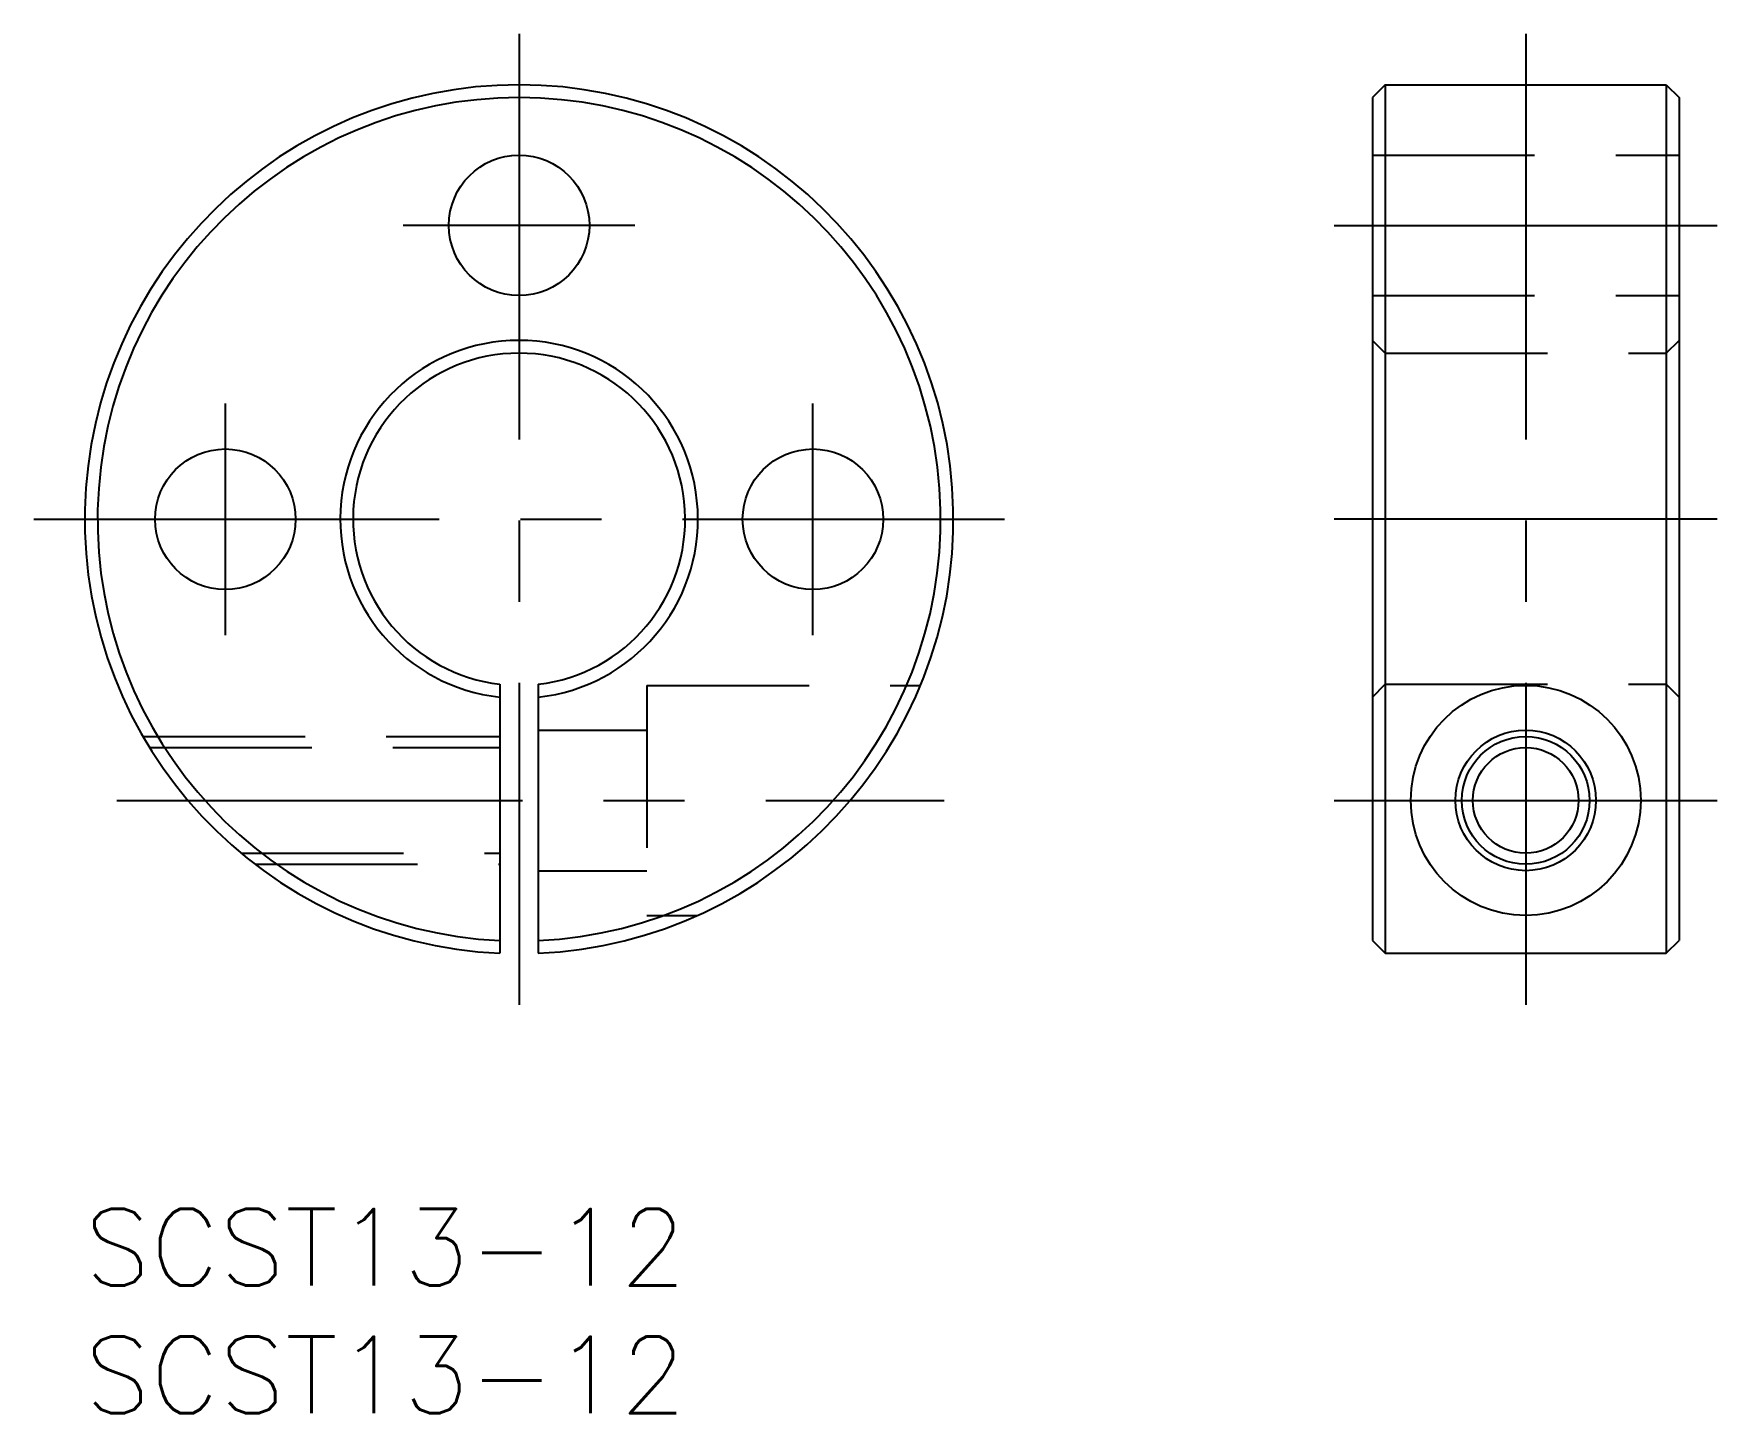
# Model space of a CAD drawing. Extents: x -2 to 63.9, y -8 to 46.
import ezdxf

# ---------------------------------------------------------------- set-up
doc = ezdxf.new("R2010")
doc.units = 0
doc.header["$LTSCALE"] = 0.5
doc.linetypes.add('CENTER', pattern=[50.8, 31.75, -6.35, 6.35, -6.35])
doc.linetypes.add('DASHED', pattern=[19.05, 12.7, -6.35])
for name, color, linetype in [('MSM_CENTER', 1, 'CENTER'), ('MSM_CONTINUOUS', 7, 'CONTINUOUS'), ('MSM_DASHED', 4, 'DASHED'), ('MSM_NARROW', 5, 'CONTINUOUS'), ('MSM_PART_NUMBER', 7, 'CONTINUOUS')]:
    doc.layers.add(name, color=color, linetype=linetype)
doc.styles.get("Standard").update_dxf_attribs({"font": 'txt.shx', "height": 3, "bigfont": 'bigfont.shx'})

# ---------------------------------------------------------------- blocks, each defined once
blk = doc.blocks.new('*U9')
at = {"layer": 'MSM_PART_NUMBER'}
blk.add_text('SCST13-12', height=3, dxfattribs=at).set_placement((0, -3))
blk = doc.blocks.new('*U10')
at = {"layer": 'MSM_PART_NUMBER'}
blk.add_text('SCST13-12', height=3, dxfattribs=at).set_placement((0, -8))

msp = doc.modelspace()

# ---------------------------------------------------------------- linework, layer by layer
at = {"layer": 'MSM_CENTER'}
for p, q in [((17, 45.983), (17, 7.983)), ((56.399, 45.983), (56.399, 7.983)), ((21.533, 38.483), (12.467, 38.483)), ((48.899, 38.483), (63.899, 38.483)), ((5.5, 31.517), (5.5, 22.45)), ((28.5, 22.45), (28.5, 31.517)), ((-2, 26.983), (36, 26.983)), ((63.899, 26.983), (48.899, 26.983)), ((1.255, 15.983), (33.635, 15.983)), ((48.899, 15.983), (63.899, 15.983))]:
    msp.add_line(p, q, dxfattribs=at)
at = {"layer": 'MSM_CONTINUOUS'}
for p, q in [((50.899, 43.983), (50.399, 43.483)), ((50.899, 43.983), (50.899, 10)), ((50.899, 43.983), (61.899, 43.983)), ((61.899, 43.983), (61.899, 10)), ((61.899, 43.983), (62.399, 43.483)), ((50.399, 43.483), (50.399, 10.501)), ((62.399, 43.483), (62.399, 10.501)), ((16.25, 20.527), (16.25, 10)), ((17.75, 20.527), (17.75, 10)), ((50.399, 10.501), (50.899, 10)), ((50.899, 10), (61.899, 10)), ((61.899, 10), (62.399, 10.501))]:
    msp.add_line(p, q, dxfattribs=at)
for centre, radius in [((17, 38.483), 2.75), ((5.5, 26.983), 2.75), ((28.5, 26.983), 2.75), ((56.399, 15.983), 4.5), ((56.399, 15.983), 2.75), ((56.399, 15.983), 2.067)]:
    msp.add_circle(centre, radius, dxfattribs=at)
for radius, start, end in [(17, 272.52858, 267.47142), (16.5, 272.60525, 267.39475), (7, 276.15064, 263.84936), (6.5, 276.62581, 263.37419)]:
    msp.add_arc((17, 26.983), radius, start, end, dxfattribs=at)
at = {"layer": 'MSM_DASHED'}
for p, q in [((50.399, 41.233), (62.399, 41.233)), ((50.399, 35.733), (62.399, 35.733)), ((50.399, 33.983), (50.899, 33.483)), ((61.899, 33.483), (62.399, 33.983)), ((50.899, 33.483), (61.899, 33.483)), ((22, 20.483), (32.708, 20.483)), ((22, 20.483), (22, 11.483)), ((50.399, 20.024), (50.899, 20.527)), ((50.899, 20.527), (50.899, 20.527)), ((50.899, 20.527), (61.899, 20.527)), ((61.899, 20.527), (62.399, 20.024)), ((2.278, 18.483), (16.25, 18.483)), ((17.75, 18.733), (22, 18.733)), ((2.536, 18.05), (16.25, 18.05)), ((6.126, 13.916), (16.25, 13.916)), ((6.668, 13.483), (16.25, 13.483)), ((17.75, 13.233), (22, 13.233)), ((22, 11.483), (23.982, 11.483))]:
    msp.add_line(p, q, dxfattribs=at)
at = {"layer": 'MSM_NARROW'}
msp.add_circle((56.399, 15.983), 2.5, dxfattribs=at)

# ---------------------------------------------------------------- block references
at = {"layer": 'MSM_CONTINUOUS'}
for name in ['*U9', '*U10']:
    msp.add_blockref(name, (0, 0), dxfattribs=at)

doc.saveas('drawing.dxf')
